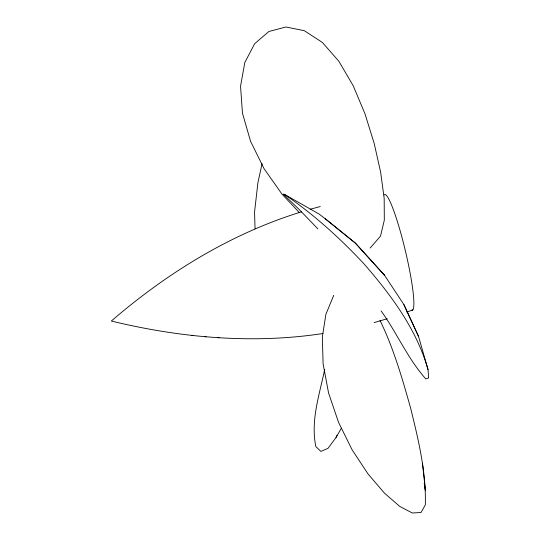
<?xml version="1.0" encoding="UTF-8"?>
<svg xmlns="http://www.w3.org/2000/svg" width="540" height="540" viewBox="0 0 540 540"><rect width="100%" height="100%" fill="white"/><g stroke="black" fill="none" stroke-linecap="round" stroke-linejoin="round"><path stroke-width="0.81" d="M262.082 163.647L257.938 182.473L254.563 211.997L255.042 228.825M324.709 369.34C319.525 394.571 310.385 420.721 315.88 446.607L320.868 451.4L327.983 448.362L336.035 437.495L341.321 428.267M333.72 295.333L325.883 314.341L322.333 336.974L323.102 363.852L328.563 392.958L338.513 422.26L352.114 449.813L368.003 473.911L384.473 493.142L399.762 506.425L412.324 513L421.025 512.507L425.311 504.927C426.236 472.068 418.433 439.749 410.609 408.065C402.233 378.284 393.599 348.28 379.998 320.402M336.035 437.495L337.007 435.233M370.156 248.036L380.511 236.142L384.311 220.185L384.183 198.47L380.66 172.3L374.18 143.397L364.979 113.792L353.167 85.671L338.837 61.223L322.312 42.39L304.27 30.679L285.957 27L268.886 31.502L254.671 43.693L244.829 62.451L240.543 86.211L242.453 113.13L250.553 141.291L264.168 168.851L282.015 194.164L299.551 212.787M406.883 312.073L412.884 309.865M301.617 211.788C231.046 233.482 167.022 273.017 111.335 321.017C142.479 328.597 174.163 334.044 206.111 336.778M387.214 318.755L374.166 322.596M310.156 209.284L320.267 206.53M322.92 333.524C283.898 339.485 244.175 340.106 204.89 336.67M217.836 337.628L219.186 337.75M191.835 335.387L192.915 335.488M381.092 310.932C396.995 332.903 407.68 358.661 425.831 378.932L428.666 377.919L428.031 369.644L418.52 336.38L403.913 304.634L384.575 275.332L355.313 243.054L325.148 218.68L318.951 213.948L284.438 194.359L283.21 194.13L298.789 209.088L317.952 228.947M284.438 194.359C313.612 214.272 339.977 238.1 364.034 263.905C391.108 295.009 416.684 329.42 428.031 369.644M325.148 218.68L355.313 243.054L384.575 275.332L381.544 271.998M403.913 304.634L418.52 336.38M424.217 483.253L424.481 484.88M424.751 486.513L425.419 490.583L422.489 463.165M384.109 194.96A59.468 7.061 76.6 0 1 405.311 250.56A59.468 7.061 76.6 0 1 411.696 310.19"/></g></svg>
